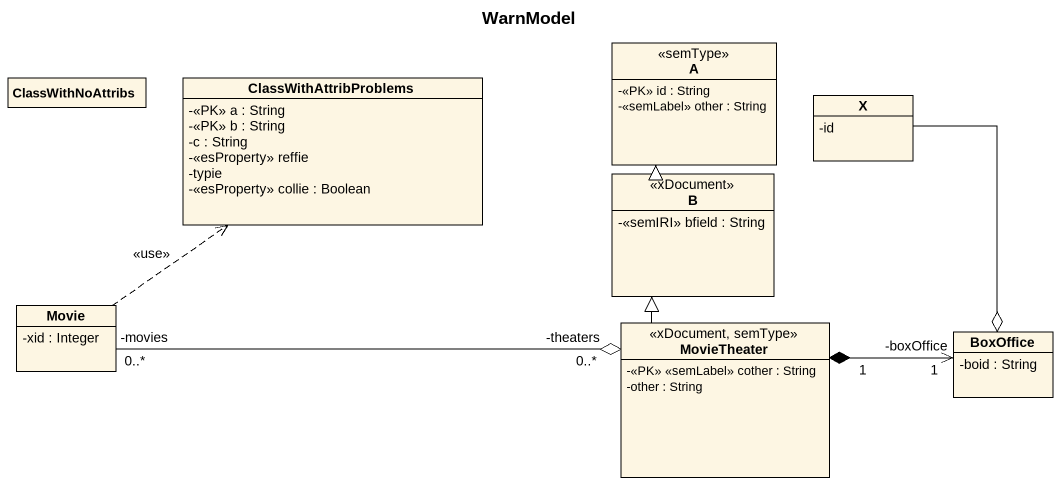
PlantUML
@startuml
title WarnModel
hide circle
hide empty members
skinparam classAttributeIconSize 0
class A <<semType>> {
  -<<PK>> id : String
  -<<semLabel>> other : String
}
class ClassWithNoAttribs
class ClassWithAttribProblems {
  -<<PK>> a : String
  -<<PK>> b : String
  -c : String
  -<<esProperty>> reffie
  -typie
  -<<esProperty>> collie : Boolean
}
class "X" as X_ {
  -id
}
class B <<xDocument>> {
  -<<semIRI>> bfield : String
}
class Movie {
  -xid : Integer
}
class MovieTheater <<xDocument, semType>> {
  -<<PK>> <<semLabel>> cother : String
  -other : String
}
class BoxOffice {
  -boid : String
}
B -up-|> A
Movie .up.> ClassWithAttribProblems : <<use>>
MovieTheater -up-|> B
MovieTheater "0..*\n-theaters" o-left- "0..*\n-movies" Movie
MovieTheater "1" *-right-> "1\n-boxOffice" BoxOffice
BoxOffice o-up- X_
@enduml
